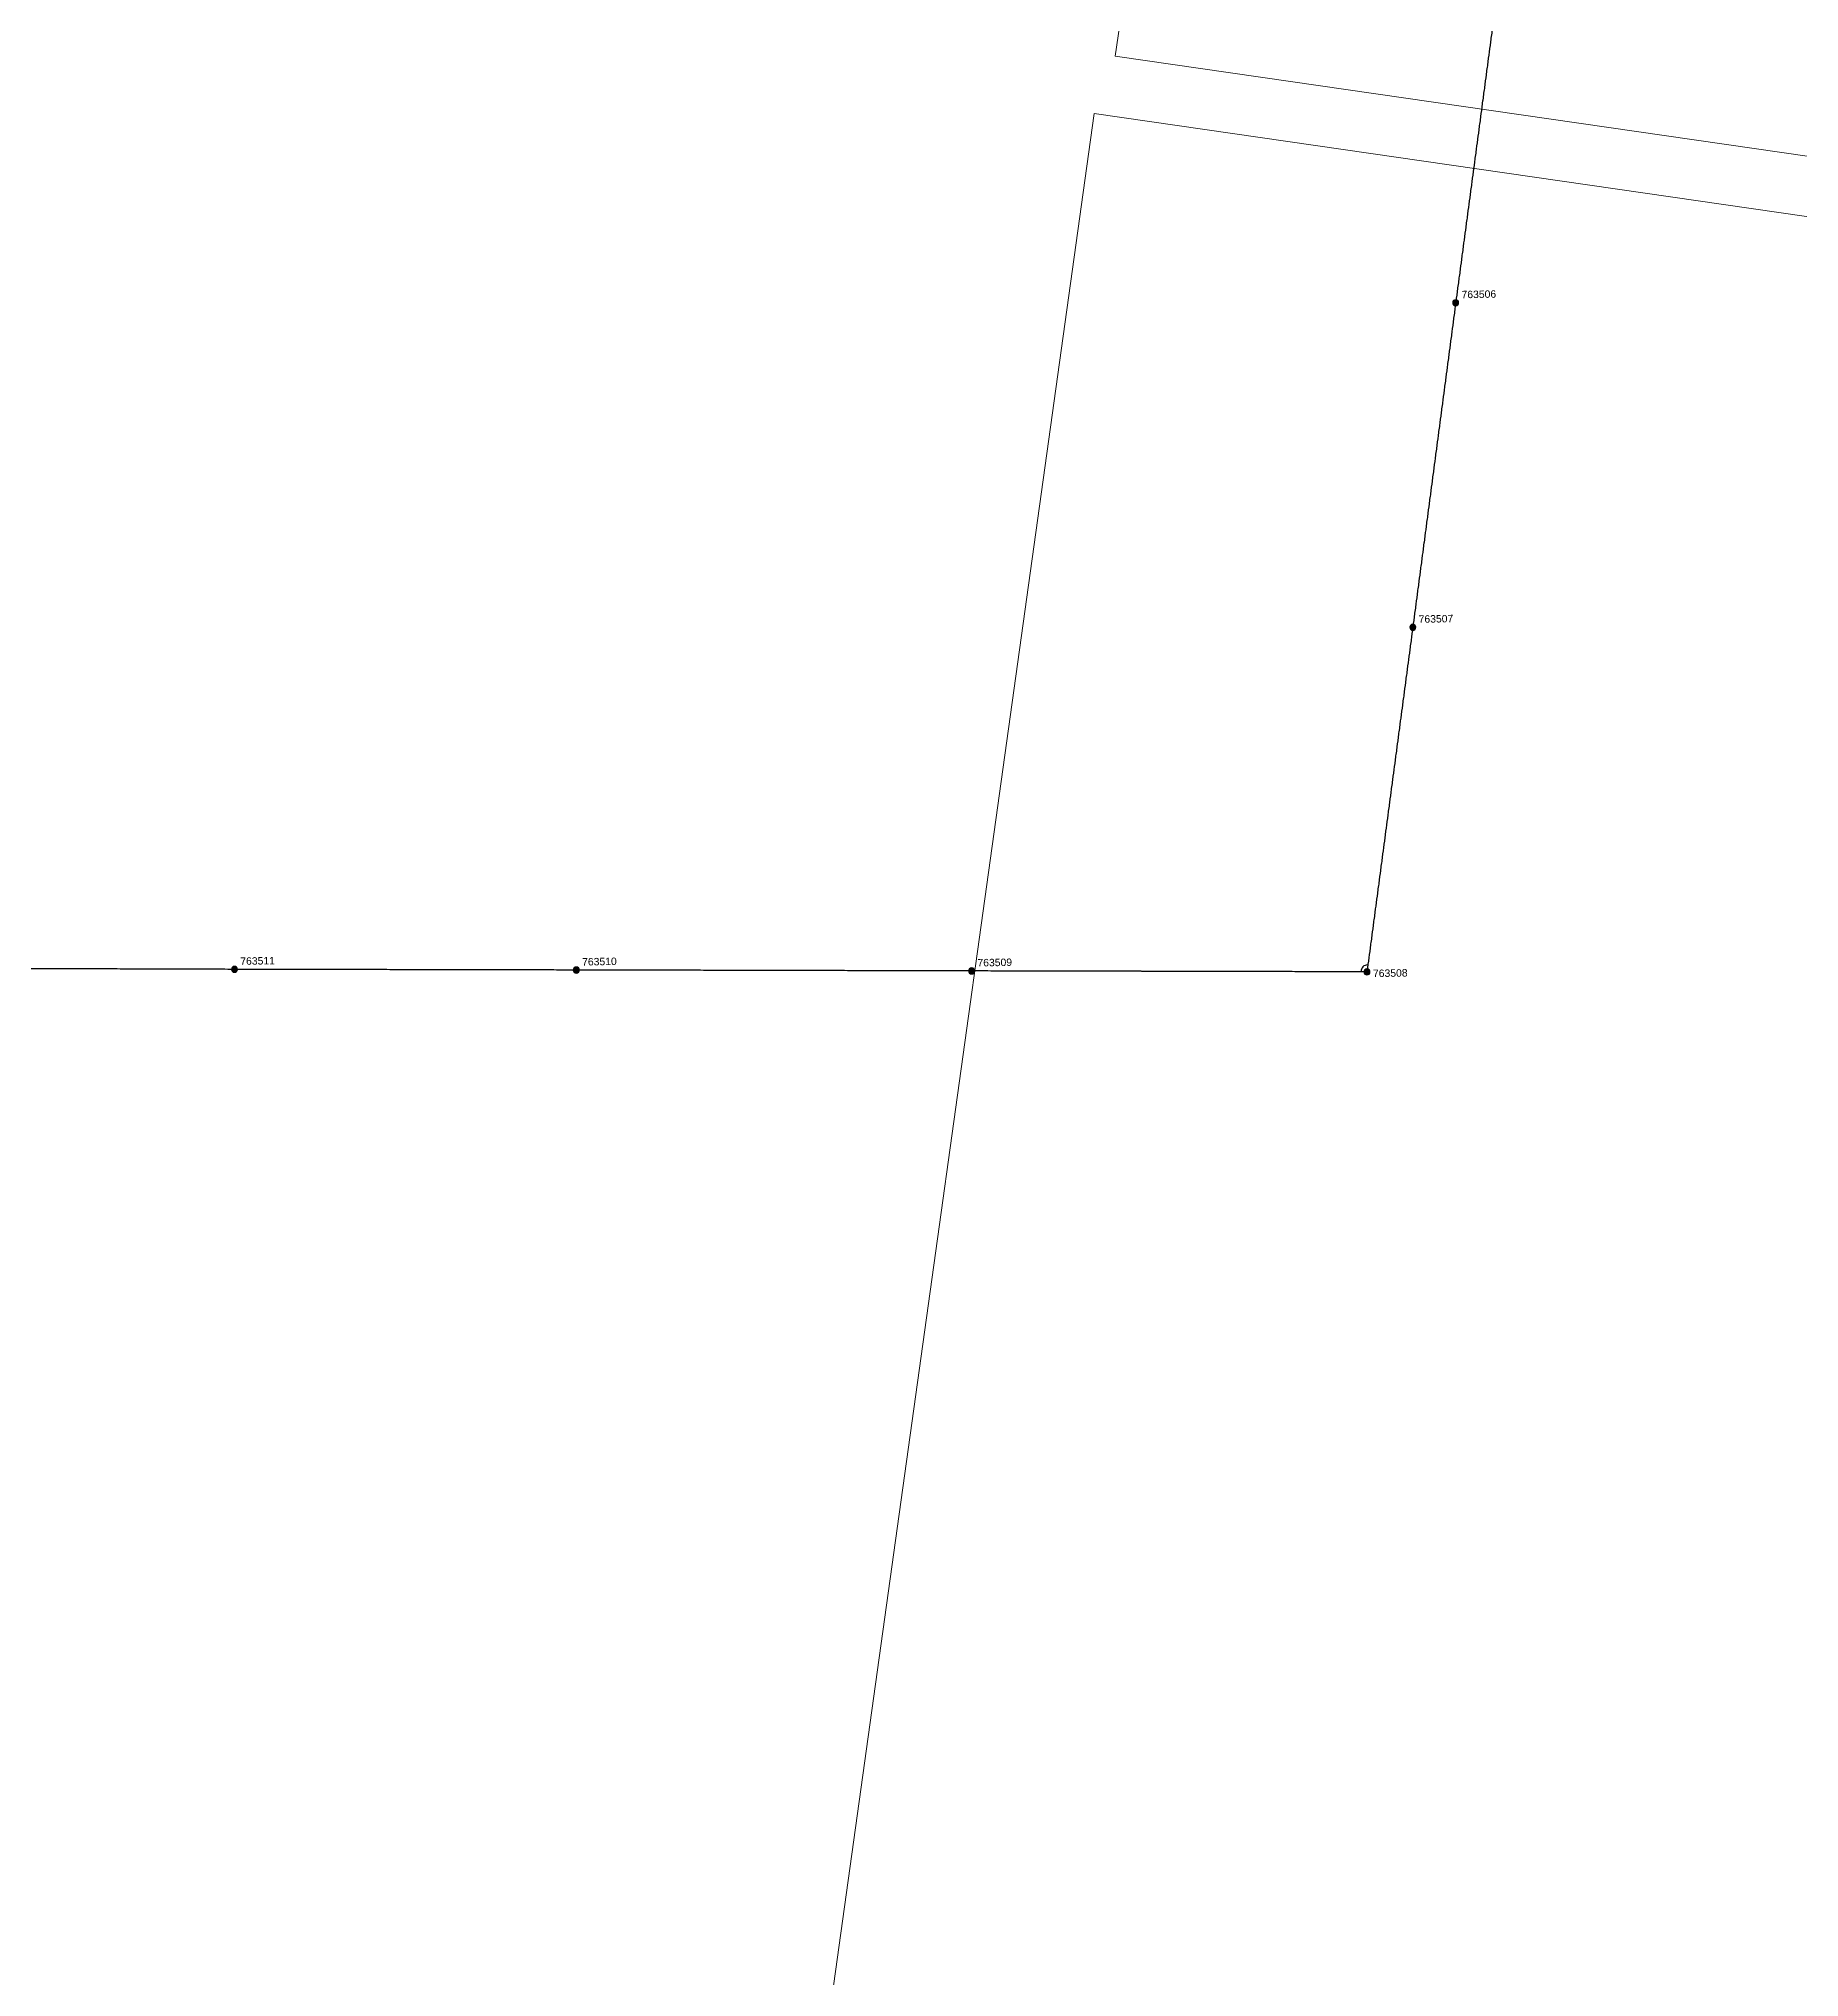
# Model space of a CAD drawing. Header units: metres. Extents: x 231386 to 236041, y 6156846 to 6161532.
# Drawn here: x 232084 to 232676, y 6158582 to 6159234 of the extents above; entities that cross this region are included whole.
import ezdxf
from ezdxf.enums import TextEntityAlignment as Align

# ---------------------------------------------------------------- set-up
doc = ezdxf.new("R2010")
doc.units = ezdxf.units.M
doc.linetypes.add('Cable Exist OH', pattern=[1, 1, 0])
doc.layers.get('0').update_dxf_attribs({"color": 6})
doc.layers.add('Cadastre Land Parcels_SP_EXT', color=9, linetype='Continuous', lineweight=5)
doc.layers.add('Mains_HV_EXT', color=7, linetype='Continuous')
doc.layers.add('SupportsOH_SP_TR_HV_LV_SL_EXT', color=7, linetype='Continuous')
doc.layers.get('0').freeze()
doc.styles.add('POLE_LABEL', font='arial.ttf')
doc.styles.get("Standard").update_dxf_attribs({"font": 'arial.ttf'})

# ---------------------------------------------------------------- blocks, each defined once
blk = doc.blocks.new('POLE_EXT')
blk.add_hatch(color=256).paths.add_polyline_path([(-1, 0, 1), (1, 0, 1)])
blk.add_lwpolyline([(-1, 0, 1), (1, 0, 1)], format="xyb", close=True)
for tag, height, flags, p in [('pNumber', 2.5, 8, (-17.84, 2.07)), ('OWNED_BY', 0.2, 9, (1.35, -0.4)), ('SPECIAL_USE', 0.2, 9, (1.35, -0.8)), ('STATE', 0.2, 9, (1.35, -1)), ('cLV', 0.2, 9, (1.35, -1.4)), ('hDepth', 0.2, 9, (1.35, -1.6)), ('hDia', 0.2, 9, (1.35, -1.8)), ('cHV', 0.2, 9, (1.35, -2)), ('cLinedev', 0.2, 9, (1.35, -3.4)), ('pExisting', 0.2, 9, (1.35, -3.8)), ('pFooting', 0.2, 9, (1.35, -4.4)), ('pNew', 0.2, 9, (1.35, -4.6)), ('pRelocate', 0.2, 9, (1.35, -5)), ('pRemove', 0.2, 9, (1.35, -5.2)), ('pReplace', 0.2, 9, (1.35, -5.4)), ('pStay', 0.2, 9, (1.35, -5.6)), ('pType', 0.2, 9, (1.35, -5.8)), ('cspan', 0.2, 9, (1.35, -6)), ('STREETNAME', 0.2, 9, (1.35, -6.2)), ('SUBURB', 0.2, 9, (1.35, -6.4)), ('PARENT', 0.2, 9, (1.35, -0.6)), ('USAGE', 0.2, 9, (1.35, -1.2)), ('LBRACKET', 0.2, 9, (1.35, -2.2)), ('LExisting', 0.2, 9, (1.35, -2.4)), ('LANTNUMBER', 0.2, 9, (1.35, -2.6)), ('LOther', 0.2, 9, (1.35, -2.8)), ('LRemove', 0.2, 9, (1.35, -3)), ('LEGEND', 0.2, 9, (1.35, -3.2)), ('LOCATION', 0.2, 9, (1.35, -3.6)), ('PFNUMBER', 0.2, 9, (1.35, -4)), ('NEWPFNUMBER', 0.2, 9, (1.35, -4.2)), ('NOTES', 0.2, 9, (1.35, -6.6)), ('OPERATED_BY', 0.2, 9, (1.36, -7.01)), ('MAINTAINED_BY', 0.2, 9, (1.36, -6.81))]:
    blk.add_attdef(tag, text='', height=height, dxfattribs=dict(flags=flags)).set_placement(p, align=Align.MIDDLE_LEFT)
at = {"style": 'POLE_LABEL'}
for tag, height, flags, p in [('STRUCTURE_PLANT_NUMBER', 0.2, 9, (1.35, 0.03)), ('ASSET_NUM', 2.5, 8, (2, 2)), ('STREET_CODE', 0.2, 9, (1.35, -0.2))]:
    blk.add_attdef(tag, text='', height=height, dxfattribs=dict(at, flags=flags)).set_placement(p, align=Align.MIDDLE_LEFT)
at = {"flags": 1}
blk.add_attdef('Z', (1.35, -7.33), '', height=0.2, dxfattribs=at)

msp = doc.modelspace()

# ---------------------------------------------------------------- linework, layer by layer
at = {"layer": 'Cadastre Land Parcels_SP_EXT', "linetype": 'Continuous'}
msp.add_lwpolyline([(232145.65, 6159966.81), (232114.21, 6159738.82), (232092.67, 6159583.64), (232488.97, 6159519.86), (232446.07, 6159228.04), (233245.36, 6159112.53), (233265.25, 6159109.66), (233448.28, 6159083.2), (233705.55, 6159046), (233840.72, 6159876.44), (233844, 6159896.3)], dxfattribs=at)
msp.add_lwpolyline([(233242.45, 6159092.57), (232439.02, 6159208.74), (232348.24, 6158557.1), (232210.82, 6158573.31), (232189.15, 6158425.79), (232842.99, 6158335.73), (233093.19, 6158301.34), (233126.06, 6158536.11), (233143.21, 6158658.56), (233162.28, 6158794.78), (233185.09, 6158957.22), (233223.42, 6158951.34), (233242.45, 6159092.57)], close=True, dxfattribs=at)
at = {"layer": 'Mains_HV_EXT', "linetype": 'Cable Exist OH'}
for points in [[(232638.64, 6159731.42), (232626.99, 6159643.37), (232616.03, 6159563.34), (232589.05, 6159359.14), (232577.27, 6159269.72), (232560.62, 6159145.04), (232546.19, 6159035.87), (232530.77, 6158919.94)], [(232530.76, 6158919.97), (232397.76, 6158920.26), (232264.77, 6158920.57), (232149.77, 6158920.8), (232061.75, 6158921.07), (231901.75, 6158921.39), (231761.75, 6158921.68), (231627.75, 6158922.05), (231505.77, 6158922.2)]]:
    msp.add_lwpolyline(points, dxfattribs=at)
at = {"layer": 'Mains_HV_EXT', "linetype": 'Continuous'}
msp.add_lwpolyline([(232531.01, 6158922.28, 0.451985), (232528.79, 6158920.03)], format="xyb", dxfattribs=at)

# ---------------------------------------------------------------- block references
at = {"layer": 'SupportsOH_SP_TR_HV_LV_SL_EXT'}
ref = msp.add_blockref('POLE_EXT', (232560.62, 6159145.04), dxfattribs=at)
ref.add_attrib('ASSET_NUM', '763506', dxfattribs={"layer": '0', "height": 2.5, "rotation": 1, "style": 'POLE_LABEL'}).set_placement((232562.62, 6159145.79), align=Align.BOTTOM_LEFT)
ref = msp.add_blockref('POLE_EXT', (232546.19, 6159035.87), dxfattribs=at)
ref.add_attrib('ASSET_NUM', '763507', dxfattribs={"layer": '0', "height": 2.5, "rotation": 1, "style": 'POLE_LABEL'}).set_placement((232548.19, 6159036.62), align=Align.BOTTOM_LEFT)
ref = msp.add_blockref('POLE_EXT', (232149.77, 6158920.8), dxfattribs=at)
ref.add_attrib('ASSET_NUM', '763511', dxfattribs={"layer": '0', "height": 2.5, "rotation": 1, "style": 'POLE_LABEL'}).set_placement((232151.77, 6158921.55), align=Align.BOTTOM_LEFT)
ref = msp.add_blockref('POLE_EXT', (232264.77, 6158920.57), dxfattribs=at)
ref.add_attrib('ASSET_NUM', '763510', dxfattribs={"layer": '0', "height": 2.5, "rotation": 1, "style": 'POLE_LABEL'}).set_placement((232266.77, 6158921.32), align=Align.BOTTOM_LEFT)
ref = msp.add_blockref('POLE_EXT', (232397.76, 6158920.26), dxfattribs=at)
ref.add_attrib('ASSET_NUM', '763509', dxfattribs={"layer": '0', "height": 2.5, "rotation": 1, "style": 'POLE_LABEL'}).set_placement((232399.76, 6158921.01), align=Align.BOTTOM_LEFT)
ref = msp.add_blockref('POLE_EXT', (232530.77, 6158919.94), dxfattribs=at)
ref.add_attrib('ASSET_NUM', '763508', dxfattribs={"layer": '0', "height": 2.5, "rotation": 1, "style": 'POLE_LABEL'}).set_placement((232532.77, 6158920.69), align=Align.TOP_LEFT)

doc.saveas('drawing.dxf')
